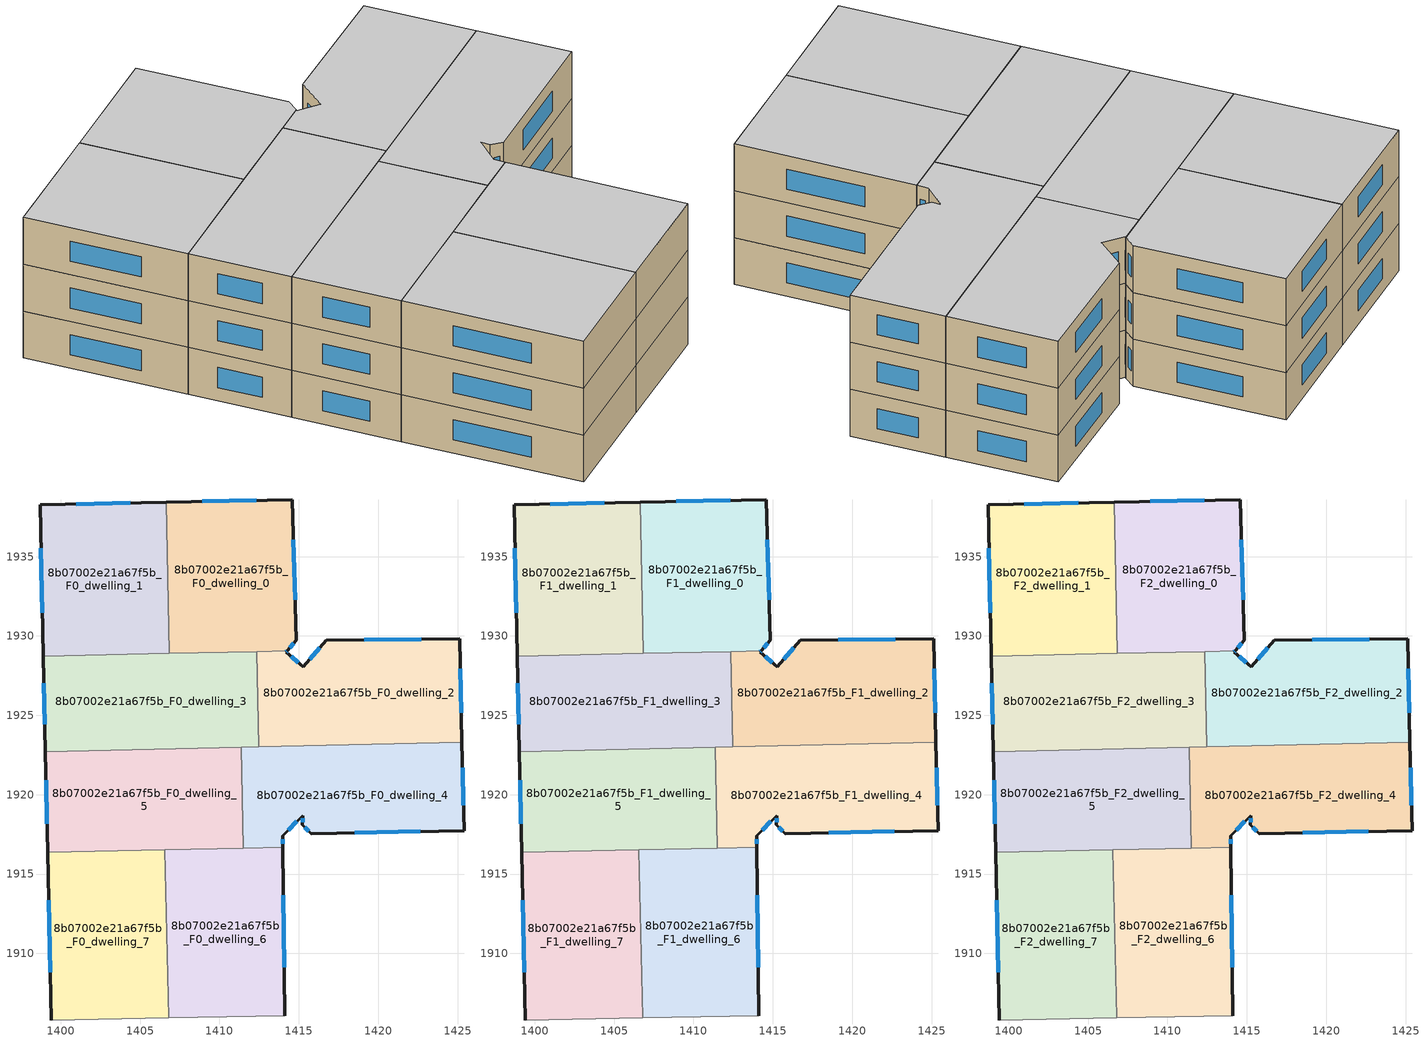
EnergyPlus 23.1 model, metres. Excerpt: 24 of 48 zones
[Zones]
8b07002e21a67f5b_F0_dwelling_0
 floor ground (EU_floor_Construction): 1414.59,1938.59 1414.84,1929.74 1414.26,1929.06 1406.85,1928.9 1406.64,1938.43 z0
 wall outside (EU_wall_Construction): 1414.26,1929.06 1414.84,1929.74 1414.59,1938.59 1406.64,1938.43 z0:3
 wall to 8b07002e21a67f5b_F0_dwelling_1 (EU_wall_Construction): 1406.64,1938.43 1406.85,1928.9 z0:3
 wall to 8b07002e21a67f5b_F0_dwelling_3 (EU_wall_Construction): 1406.85,1928.9 1412.35,1929.02 z0:3
 wall to 8b07002e21a67f5b_F0_dwelling_2 (EU_wall_Construction): 1412.35,1929.02 1414.26,1929.06 z0:3
 window (EU_Window_Construction): 1414.43,1929.25 1414.68,1929.55 / 1412.32,1938.55 1408.91,1938.48 / 1414.77,1932.27 1414.66,1936.06 z0.86:2.14
8b07002e21a67f5b_F0_dwelling_1
 floor ground (EU_floor_Construction): 1406.64,1938.43 1406.85,1928.9 1398.9,1928.72 1398.69,1938.27 z0
 wall outside (EU_wall_Construction): 1406.64,1938.43 1398.69,1938.27 1398.9,1928.72 z0:3
 wall to 8b07002e21a67f5b_F0_dwelling_3 (EU_wall_Construction): 1398.9,1928.72 1406.85,1928.9 z0:3
 window (EU_Window_Construction): 1398.75,1935.54 1398.84,1931.45 / 1404.37,1938.38 1400.97,1938.31 z0.86:2.14
8b07002e21a67f5b_F0_dwelling_2
 floor ground (EU_floor_Construction): 1425.13,1929.81 1425.28,1923.29 1412.48,1923.01 1412.35,1929.02 1414.26,1929.06 1414.2,1928.99 1415.29,1928.06 1416.72,1929.73 z0
 wall outside (EU_wall_Construction): 1425.28,1923.29 1425.13,1929.81 1416.72,1929.73 1415.29,1928.06 1414.2,1928.99 1414.26,1929.06 z0:3
 wall to 8b07002e21a67f5b_F0_dwelling_3 (EU_wall_Construction): 1412.35,1929.02 1412.48,1923.01 z0:3
 wall to 8b07002e21a67f5b_F0_dwelling_4 (EU_wall_Construction): 1412.48,1923.01 1425.28,1923.29 z0:3
 window (EU_Window_Construction): 1425.23,1925.15 1425.17,1927.95 / 1414.21,1929.01 1414.24,1929.04 / 1414.97,1928.33 1414.51,1928.72 / 1416.31,1929.26 1415.7,1928.54 / 1422.73,1929.79 1419.12,1929.76 z0.86:2.14
8b07002e21a67f5b_F0_dwelling_3
 floor ground (EU_floor_Construction): 1412.35,1929.02 1412.48,1923.01 1399.03,1922.72 1398.9,1928.72 z0
 wall outside (EU_wall_Construction): 1398.9,1928.72 1399.03,1922.72 z0:3
 wall to 8b07002e21a67f5b_F0_dwelling_5 (EU_wall_Construction): 1399.03,1922.72 1411.36,1922.99 z0:3
 wall to 8b07002e21a67f5b_F0_dwelling_4 (EU_wall_Construction): 1411.36,1922.99 1412.48,1923.01 z0:3
 window (EU_Window_Construction): 1398.94,1927.01 1399,1924.43 z0.86:2.14
8b07002e21a67f5b_F0_dwelling_4
 floor ground (EU_floor_Construction): 1425.28,1923.29 1425.41,1917.75 1415.77,1917.55 1415.23,1918.1 1415.24,1918.67 1413.98,1917.41 1413.99,1916.69 1411.5,1916.64 1411.36,1922.99 z0
 wall outside (EU_wall_Construction): 1413.99,1916.69 1413.98,1917.41 1415.24,1918.67 1415.23,1918.1 1415.77,1917.55 1425.41,1917.75 1425.28,1923.29 z0:3
 wall to 8b07002e21a67f5b_F0_dwelling_5 (EU_wall_Construction): 1411.36,1922.99 1411.5,1916.64 z0:3
 wall to 8b07002e21a67f5b_F0_dwelling_6 (EU_wall_Construction): 1411.5,1916.64 1413.99,1916.69 z0:3
 window (EU_Window_Construction): 1418.52,1917.61 1422.65,1917.69 / 1415.38,1917.95 1415.61,1917.71 / 1415.24,1918.51 1415.23,1918.27 / 1414.34,1917.77 1414.89,1918.31 / 1413.99,1916.9 1413.99,1917.2 / 1425.37,1919.33 1425.31,1921.71 z0.86:2.14
8b07002e21a67f5b_F0_dwelling_5
 floor ground (EU_floor_Construction): 1411.36,1922.99 1411.5,1916.64 1399.17,1916.37 1399.03,1922.72 z0
 wall outside (EU_wall_Construction): 1399.03,1922.72 1399.17,1916.37 z0:3
 wall to 8b07002e21a67f5b_F0_dwelling_7 (EU_wall_Construction): 1399.17,1916.37 1406.56,1916.53 z0:3
 wall to 8b07002e21a67f5b_F0_dwelling_6 (EU_wall_Construction): 1406.56,1916.53 1411.5,1916.64 z0:3
 window (EU_Window_Construction): 1399.07,1920.9 1399.13,1918.18 z0.86:2.14
8b07002e21a67f5b_F0_dwelling_6
 floor ground (EU_floor_Construction): 1413.99,1916.69 1414.12,1906.08 1406.79,1905.93 1406.56,1916.53 z0
 wall outside (EU_wall_Construction): 1414.12,1906.08 1413.99,1916.69 z0:3
 wall adiabatic (EU_wall_Construction): 1406.79,1905.93 1414.12,1906.08 z0:3
 wall to 8b07002e21a67f5b_F0_dwelling_7 (EU_wall_Construction): 1406.56,1916.53 1406.79,1905.93 z0:3
 window (EU_Window_Construction): 1414.09,1909.12 1414.03,1913.66 z0.86:2.14
8b07002e21a67f5b_F0_dwelling_7
 floor ground (EU_floor_Construction): 1406.56,1916.53 1406.79,1905.93 1399.4,1905.78 1399.17,1916.37 z0
 wall outside (EU_wall_Construction): 1399.17,1916.37 1399.4,1905.78 z0:3
 wall adiabatic (EU_wall_Construction): 1399.4,1905.78 1406.79,1905.93 z0:3
 window (EU_Window_Construction): 1399.24,1913.34 1399.34,1908.81 z0.86:2.14
8b07002e21a67f5b_F1_dwelling_0
 floor to 8b07002e21a67f5b_F0_dwelling_0 (EU_floor_Construction): 1414.59,1938.59 1414.84,1929.74 1414.26,1929.06 1406.85,1928.9 1406.64,1938.43 z3
 wall outside (EU_wall_Construction): 1414.26,1929.06 1414.84,1929.74 1414.59,1938.59 1406.64,1938.43 z3:6
 wall to 8b07002e21a67f5b_F1_dwelling_1 (EU_wall_Construction): 1406.64,1938.43 1406.85,1928.9 z3:6
 wall to 8b07002e21a67f5b_F1_dwelling_3 (EU_wall_Construction): 1406.85,1928.9 1412.35,1929.02 z3:6
 wall to 8b07002e21a67f5b_F1_dwelling_2 (EU_wall_Construction): 1412.35,1929.02 1414.26,1929.06 z3:6
 window (EU_Window_Construction): 1414.43,1929.25 1414.68,1929.55 / 1412.32,1938.55 1408.91,1938.48 / 1414.77,1932.27 1414.66,1936.06 z3.86:5.14
8b07002e21a67f5b_F1_dwelling_1
 floor to 8b07002e21a67f5b_F0_dwelling_1 (EU_floor_Construction): 1406.64,1938.43 1406.85,1928.9 1398.9,1928.72 1398.69,1938.27 z3
 wall outside (EU_wall_Construction): 1406.64,1938.43 1398.69,1938.27 1398.9,1928.72 z3:6
 wall to 8b07002e21a67f5b_F1_dwelling_3 (EU_wall_Construction): 1398.9,1928.72 1406.85,1928.9 z3:6
 window (EU_Window_Construction): 1398.75,1935.54 1398.84,1931.45 / 1404.37,1938.38 1400.97,1938.31 z3.86:5.14
8b07002e21a67f5b_F1_dwelling_2
 floor to 8b07002e21a67f5b_F0_dwelling_2 (EU_floor_Construction): 1425.13,1929.81 1425.28,1923.29 1412.48,1923.01 1412.35,1929.02 1414.26,1929.06 1414.2,1928.99 1415.29,1928.06 1416.72,1929.73 z3
 wall outside (EU_wall_Construction): 1425.28,1923.29 1425.13,1929.81 1416.72,1929.73 1415.29,1928.06 1414.2,1928.99 1414.26,1929.06 z3:6
 wall to 8b07002e21a67f5b_F1_dwelling_3 (EU_wall_Construction): 1412.35,1929.02 1412.48,1923.01 z3:6
 wall to 8b07002e21a67f5b_F1_dwelling_4 (EU_wall_Construction): 1412.48,1923.01 1425.28,1923.29 z3:6
 window (EU_Window_Construction): 1425.23,1925.15 1425.17,1927.95 / 1414.21,1929.01 1414.24,1929.04 / 1414.97,1928.33 1414.51,1928.72 / 1416.31,1929.26 1415.7,1928.54 / 1422.73,1929.79 1419.12,1929.76 z3.86:5.14
8b07002e21a67f5b_F1_dwelling_3
 floor to 8b07002e21a67f5b_F0_dwelling_3 (EU_floor_Construction): 1412.35,1929.02 1412.48,1923.01 1399.03,1922.72 1398.9,1928.72 z3
 wall outside (EU_wall_Construction): 1398.9,1928.72 1399.03,1922.72 z3:6
 wall to 8b07002e21a67f5b_F1_dwelling_5 (EU_wall_Construction): 1399.03,1922.72 1411.36,1922.99 z3:6
 wall to 8b07002e21a67f5b_F1_dwelling_4 (EU_wall_Construction): 1411.36,1922.99 1412.48,1923.01 z3:6
 window (EU_Window_Construction): 1398.94,1927.01 1399,1924.43 z3.86:5.14
8b07002e21a67f5b_F1_dwelling_4
 floor to 8b07002e21a67f5b_F0_dwelling_4 (EU_floor_Construction): 1425.28,1923.29 1425.41,1917.75 1415.77,1917.55 1415.23,1918.1 1415.24,1918.67 1413.98,1917.41 1413.99,1916.69 1411.5,1916.64 1411.36,1922.99 z3
 wall outside (EU_wall_Construction): 1413.99,1916.69 1413.98,1917.41 1415.24,1918.67 1415.23,1918.1 1415.77,1917.55 1425.41,1917.75 1425.28,1923.29 z3:6
 wall to 8b07002e21a67f5b_F1_dwelling_5 (EU_wall_Construction): 1411.36,1922.99 1411.5,1916.64 z3:6
 wall to 8b07002e21a67f5b_F1_dwelling_6 (EU_wall_Construction): 1411.5,1916.64 1413.99,1916.69 z3:6
 window (EU_Window_Construction): 1418.52,1917.61 1422.65,1917.69 / 1415.38,1917.95 1415.61,1917.71 / 1415.24,1918.51 1415.23,1918.27 / 1414.34,1917.77 1414.89,1918.31 / 1413.99,1916.9 1413.99,1917.2 / 1425.37,1919.33 1425.31,1921.71 z3.86:5.14
8b07002e21a67f5b_F1_dwelling_5
 floor to 8b07002e21a67f5b_F0_dwelling_5 (EU_floor_Construction): 1411.36,1922.99 1411.5,1916.64 1399.17,1916.37 1399.03,1922.72 z3
 wall outside (EU_wall_Construction): 1399.03,1922.72 1399.17,1916.37 z3:6
 wall to 8b07002e21a67f5b_F1_dwelling_7 (EU_wall_Construction): 1399.17,1916.37 1406.56,1916.53 z3:6
 wall to 8b07002e21a67f5b_F1_dwelling_6 (EU_wall_Construction): 1406.56,1916.53 1411.5,1916.64 z3:6
 window (EU_Window_Construction): 1399.07,1920.9 1399.13,1918.18 z3.86:5.14
8b07002e21a67f5b_F1_dwelling_6
 floor to 8b07002e21a67f5b_F0_dwelling_6 (EU_floor_Construction): 1413.99,1916.69 1414.12,1906.08 1406.79,1905.93 1406.56,1916.53 z3
 wall outside (EU_wall_Construction): 1414.12,1906.08 1413.99,1916.69 z3:6
 wall adiabatic (EU_wall_Construction): 1406.79,1905.93 1414.12,1906.08 z3:6
 wall to 8b07002e21a67f5b_F1_dwelling_7 (EU_wall_Construction): 1406.56,1916.53 1406.79,1905.93 z3:6
 window (EU_Window_Construction): 1414.09,1909.12 1414.03,1913.66 z3.86:5.14
8b07002e21a67f5b_F1_dwelling_7
 floor to 8b07002e21a67f5b_F0_dwelling_7 (EU_floor_Construction): 1406.56,1916.53 1406.79,1905.93 1399.4,1905.78 1399.17,1916.37 z3
 wall outside (EU_wall_Construction): 1399.17,1916.37 1399.4,1905.78 z3:6
 wall adiabatic (EU_wall_Construction): 1399.4,1905.78 1406.79,1905.93 z3:6
 window (EU_Window_Construction): 1399.24,1913.34 1399.34,1908.81 z3.86:5.14
8b07002e21a67f5b_F2_dwelling_0
 floor to 8b07002e21a67f5b_F1_dwelling_0 (EU_floor_Construction): 1414.59,1938.59 1414.84,1929.74 1414.26,1929.06 1406.85,1928.9 1406.64,1938.43 z6
 wall outside (EU_wall_Construction): 1414.26,1929.06 1414.84,1929.74 1414.59,1938.59 1406.64,1938.43 z6:9
 wall to 8b07002e21a67f5b_F2_dwelling_1 (EU_wall_Construction): 1406.64,1938.43 1406.85,1928.9 z6:9
 wall to 8b07002e21a67f5b_F2_dwelling_3 (EU_wall_Construction): 1406.85,1928.9 1412.35,1929.02 z6:9
 wall to 8b07002e21a67f5b_F2_dwelling_2 (EU_wall_Construction): 1412.35,1929.02 1414.26,1929.06 z6:9
 window (EU_Window_Construction): 1414.43,1929.25 1414.68,1929.55 / 1412.32,1938.55 1408.91,1938.48 / 1414.77,1932.27 1414.66,1936.06 z6.86:8.14
 ceiling to 8b07002e21a67f5b_F3_dwelling_0 (EU_floor_Construction): 1414.26,1929.06 1414.84,1929.74 1414.59,1938.59 1406.64,1938.43 1406.85,1928.9 z9
8b07002e21a67f5b_F2_dwelling_1
 floor to 8b07002e21a67f5b_F1_dwelling_1 (EU_floor_Construction): 1406.64,1938.43 1406.85,1928.9 1398.9,1928.72 1398.69,1938.27 z6
 wall outside (EU_wall_Construction): 1406.64,1938.43 1398.69,1938.27 1398.9,1928.72 z6:9
 wall to 8b07002e21a67f5b_F2_dwelling_3 (EU_wall_Construction): 1398.9,1928.72 1406.85,1928.9 z6:9
 window (EU_Window_Construction): 1398.75,1935.54 1398.84,1931.45 / 1404.37,1938.38 1400.97,1938.31 z6.86:8.14
 ceiling to 8b07002e21a67f5b_F3_dwelling_1 (EU_floor_Construction): 1406.85,1928.9 1406.64,1938.43 1398.69,1938.27 1398.9,1928.72 z9
8b07002e21a67f5b_F2_dwelling_2
 floor to 8b07002e21a67f5b_F1_dwelling_2 (EU_floor_Construction): 1425.13,1929.81 1425.28,1923.29 1412.48,1923.01 1412.35,1929.02 1414.26,1929.06 1414.2,1928.99 1415.29,1928.06 1416.72,1929.73 z6
 wall outside (EU_wall_Construction): 1425.28,1923.29 1425.13,1929.81 1416.72,1929.73 1415.29,1928.06 1414.2,1928.99 1414.26,1929.06 z6:9
 wall to 8b07002e21a67f5b_F2_dwelling_3 (EU_wall_Construction): 1412.35,1929.02 1412.48,1923.01 z6:9
 wall to 8b07002e21a67f5b_F2_dwelling_4 (EU_wall_Construction): 1412.48,1923.01 1425.28,1923.29 z6:9
 window (EU_Window_Construction): 1425.23,1925.15 1425.17,1927.95 / 1414.21,1929.01 1414.24,1929.04 / 1414.97,1928.33 1414.51,1928.72 / 1416.31,1929.26 1415.7,1928.54 / 1422.73,1929.79 1419.12,1929.76 z6.86:8.14
 ceiling to 8b07002e21a67f5b_F3_dwelling_2 (EU_floor_Construction): 1425.28,1923.29 1425.13,1929.81 1416.72,1929.73 1415.29,1928.06 1414.2,1928.99 1414.26,1929.06 1412.35,1929.02 1412.48,1923.01 z9
8b07002e21a67f5b_F2_dwelling_3
 floor to 8b07002e21a67f5b_F1_dwelling_3 (EU_floor_Construction): 1412.35,1929.02 1412.48,1923.01 1399.03,1922.72 1398.9,1928.72 z6
 wall outside (EU_wall_Construction): 1398.9,1928.72 1399.03,1922.72 z6:9
 wall to 8b07002e21a67f5b_F2_dwelling_5 (EU_wall_Construction): 1399.03,1922.72 1411.36,1922.99 z6:9
 wall to 8b07002e21a67f5b_F2_dwelling_4 (EU_wall_Construction): 1411.36,1922.99 1412.48,1923.01 z6:9
 window (EU_Window_Construction): 1398.94,1927.01 1399,1924.43 z6.86:8.14
 ceiling to 8b07002e21a67f5b_F3_dwelling_3 (EU_floor_Construction): 1412.48,1923.01 1412.35,1929.02 1398.9,1928.72 1399.03,1922.72 z9
8b07002e21a67f5b_F2_dwelling_4
 floor to 8b07002e21a67f5b_F1_dwelling_4 (EU_floor_Construction): 1425.28,1923.29 1425.41,1917.75 1415.77,1917.55 1415.23,1918.1 1415.24,1918.67 1413.98,1917.41 1413.99,1916.69 1411.5,1916.64 1411.36,1922.99 z6
 wall outside (EU_wall_Construction): 1413.99,1916.69 1413.98,1917.41 1415.24,1918.67 1415.23,1918.1 1415.77,1917.55 1425.41,1917.75 1425.28,1923.29 z6:9
 wall to 8b07002e21a67f5b_F2_dwelling_5 (EU_wall_Construction): 1411.36,1922.99 1411.5,1916.64 z6:9
 wall to 8b07002e21a67f5b_F2_dwelling_6 (EU_wall_Construction): 1411.5,1916.64 1413.99,1916.69 z6:9
 window (EU_Window_Construction): 1418.52,1917.61 1422.65,1917.69 / 1415.38,1917.95 1415.61,1917.71 / 1415.24,1918.51 1415.23,1918.27 / 1414.34,1917.77 1414.89,1918.31 / 1413.99,1916.9 1413.99,1917.2 / 1425.37,1919.33 1425.31,1921.71 z6.86:8.14
 ceiling to 8b07002e21a67f5b_F3_dwelling_4 (EU_floor_Construction): 1425.41,1917.75 1425.28,1923.29 1411.36,1922.99 1411.5,1916.64 1413.99,1916.69 1413.98,1917.41 1415.24,1918.67 1415.23,1918.1 1415.77,1917.55 z9
8b07002e21a67f5b_F2_dwelling_5
 floor to 8b07002e21a67f5b_F1_dwelling_5 (EU_floor_Construction): 1411.36,1922.99 1411.5,1916.64 1399.17,1916.37 1399.03,1922.72 z6
 wall outside (EU_wall_Construction): 1399.03,1922.72 1399.17,1916.37 z6:9
 wall to 8b07002e21a67f5b_F2_dwelling_7 (EU_wall_Construction): 1399.17,1916.37 1406.56,1916.53 z6:9
 wall to 8b07002e21a67f5b_F2_dwelling_6 (EU_wall_Construction): 1406.56,1916.53 1411.5,1916.64 z6:9
 window (EU_Window_Construction): 1399.07,1920.9 1399.13,1918.18 z6.86:8.14
 ceiling to 8b07002e21a67f5b_F3_dwelling_5 (EU_floor_Construction): 1411.5,1916.64 1411.36,1922.99 1399.03,1922.72 1399.17,1916.37 z9
8b07002e21a67f5b_F2_dwelling_6
 floor to 8b07002e21a67f5b_F1_dwelling_6 (EU_floor_Construction): 1413.99,1916.69 1414.12,1906.08 1406.79,1905.93 1406.56,1916.53 z6
 wall outside (EU_wall_Construction): 1414.12,1906.08 1413.99,1916.69 z6:9
 wall adiabatic (EU_wall_Construction): 1406.79,1905.93 1414.12,1906.08 z6:9
 wall to 8b07002e21a67f5b_F2_dwelling_7 (EU_wall_Construction): 1406.56,1916.53 1406.79,1905.93 z6:9
 window (EU_Window_Construction): 1414.09,1909.12 1414.03,1913.66 z6.86:8.14
 ceiling to 8b07002e21a67f5b_F3_dwelling_6 (EU_floor_Construction): 1414.12,1906.08 1413.99,1916.69 1406.56,1916.53 1406.79,1905.93 z9
8b07002e21a67f5b_F2_dwelling_7
 floor to 8b07002e21a67f5b_F1_dwelling_7 (EU_floor_Construction): 1406.56,1916.53 1406.79,1905.93 1399.4,1905.78 1399.17,1916.37 z6
 wall outside (EU_wall_Construction): 1399.17,1916.37 1399.4,1905.78 z6:9
 wall adiabatic (EU_wall_Construction): 1399.4,1905.78 1406.79,1905.93 z6:9
 window (EU_Window_Construction): 1399.24,1913.34 1399.34,1908.81 z6.86:8.14
 ceiling to 8b07002e21a67f5b_F3_dwelling_7 (EU_floor_Construction): 1406.79,1905.93 1406.56,1916.53 1399.17,1916.37 1399.4,1905.78 z9
[Building]
EU S2 Campaign: North Axis=0; Terrain=City; Solar Distribution=FullExterior
[Site:Location]
Helsinki-Vantaa.AP: Latitude=60.317; Longitude=24.963; Time Zone=2; Elevation=54.6
[SizingPeriod:WeatherFileDays]
AnnualSizingPeriod: Begin Month=1; Begin Day of Month=1; End Month=12; End Day of Month=31; Day of Week for Start Day=Monday; Use Weather File Daylight Saving Period=No; Use Weather File Rain and Snow Indicators=No
[MATERIAL]
EU_InternalMass_Material: Roughness=MediumRough; Thickness=0.1; Conductivity=1; Density=1800; Specific Heat=900; Thermal Absorptance=0.9; Solar Absorptance=0.7; Visible Absorptance=0.7
[MATERIAL:NOMASS] Roughness=MediumRough; Thermal Absorptance=0.9; Solar Absorptance=0.7; Visible Absorptance=0.7
Name | Thermal Resistance
EU_wall_NoMass | 1.10183
EU_floor_NoMass | 1.70606
[WINDOWMATERIAL:SIMPLEGLAZINGSYSTEM]
EU_Window_SimpleGlazing: UFactor=3.11035; Solar Heat Gain Coefficient=0.8; Visible Transmittance=0.8
[CONSTRUCTION]
EU_wall_Construction: EU_wall_NoMass
EU_floor_Construction: EU_floor_NoMass
EU_Window_Construction: EU_Window_SimpleGlazing
EU_InternalMass_Construction: EU_InternalMass_Material
[ZONE] Type=1; Multiplier=1; Ceiling Height=autocalculate; Floor Area=autocalculate; Part of Total Floor Area=Yes
Name | Volume
8b07002e21a67f5b_F0_dwelling_0; 8b07002e21a67f5b_F1_dwelling_0; 8b07002e21a67f5b_F2_dwelling_0 | 227.514
8b07002e21a67f5b_F0_dwelling_1; 8b07002e21a67f5b_F1_dwelling_1; 8b07002e21a67f5b_F2_dwelling_1 | 227.521
8b07002e21a67f5b_F0_dwelling_2; 8b07002e21a67f5b_F1_dwelling_2; 8b07002e21a67f5b_F2_dwelling_2 | 242.371
8b07002e21a67f5b_F0_dwelling_3; 8b07002e21a67f5b_F1_dwelling_3; 8b07002e21a67f5b_F2_dwelling_3 | 242.367
8b07002e21a67f5b_F0_dwelling_4; 8b07002e21a67f5b_F1_dwelling_4; 8b07002e21a67f5b_F2_dwelling_4; 8b07002e21a67f5b_F0_dwelling_5; 8b07002e21a67f5b_F1_dwelling_5; 8b07002e21a67f5b_F2_dwelling_5 | 234.943
8b07002e21a67f5b_F0_dwelling_6; 8b07002e21a67f5b_F1_dwelling_6; 8b07002e21a67f5b_F2_dwelling_6 | 234.946
8b07002e21a67f5b_F0_dwelling_7; 8b07002e21a67f5b_F1_dwelling_7; 8b07002e21a67f5b_F2_dwelling_7 | 234.912
[INTERNALMASS] Construction=EU_InternalMass_Construction
Name | Zone or ZoneList | Surface Area
8b07002e21a67f5b_F0_dwelling_0_EU_InternalMass | 8b07002e21a67f5b_F0_dwelling_0 | 75.8388
8b07002e21a67f5b_F0_dwelling_1_EU_InternalMass | 8b07002e21a67f5b_F0_dwelling_1 | 75.8428
8b07002e21a67f5b_F0_dwelling_2_EU_InternalMass | 8b07002e21a67f5b_F0_dwelling_2 | 80.7887
8b07002e21a67f5b_F0_dwelling_3_EU_InternalMass | 8b07002e21a67f5b_F0_dwelling_3 | 80.794
8b07002e21a67f5b_F0_dwelling_4_EU_InternalMass | 8b07002e21a67f5b_F0_dwelling_4 | 78.3127
8b07002e21a67f5b_F0_dwelling_5_EU_InternalMass | 8b07002e21a67f5b_F0_dwelling_5 | 78.3138
8b07002e21a67f5b_F0_dwelling_6_EU_InternalMass | 8b07002e21a67f5b_F0_dwelling_6 | 78.3163
8b07002e21a67f5b_F0_dwelling_7_EU_InternalMass | 8b07002e21a67f5b_F0_dwelling_7 | 78.301
8b07002e21a67f5b_F1_dwelling_0_EU_InternalMass | 8b07002e21a67f5b_F1_dwelling_0 | 75.8388
8b07002e21a67f5b_F1_dwelling_1_EU_InternalMass | 8b07002e21a67f5b_F1_dwelling_1 | 75.8428
8b07002e21a67f5b_F1_dwelling_2_EU_InternalMass | 8b07002e21a67f5b_F1_dwelling_2 | 80.7887
8b07002e21a67f5b_F1_dwelling_3_EU_InternalMass | 8b07002e21a67f5b_F1_dwelling_3 | 80.794
8b07002e21a67f5b_F1_dwelling_4_EU_InternalMass | 8b07002e21a67f5b_F1_dwelling_4 | 78.3127
8b07002e21a67f5b_F1_dwelling_5_EU_InternalMass | 8b07002e21a67f5b_F1_dwelling_5 | 78.3138
8b07002e21a67f5b_F1_dwelling_6_EU_InternalMass | 8b07002e21a67f5b_F1_dwelling_6 | 78.3163
8b07002e21a67f5b_F1_dwelling_7_EU_InternalMass | 8b07002e21a67f5b_F1_dwelling_7 | 78.301
8b07002e21a67f5b_F2_dwelling_0_EU_InternalMass | 8b07002e21a67f5b_F2_dwelling_0 | 75.8388
8b07002e21a67f5b_F2_dwelling_1_EU_InternalMass | 8b07002e21a67f5b_F2_dwelling_1 | 75.8428
8b07002e21a67f5b_F2_dwelling_2_EU_InternalMass | 8b07002e21a67f5b_F2_dwelling_2 | 80.7887
8b07002e21a67f5b_F2_dwelling_3_EU_InternalMass | 8b07002e21a67f5b_F2_dwelling_3 | 80.794
8b07002e21a67f5b_F2_dwelling_4_EU_InternalMass | 8b07002e21a67f5b_F2_dwelling_4 | 78.3127
8b07002e21a67f5b_F2_dwelling_5_EU_InternalMass | 8b07002e21a67f5b_F2_dwelling_5 | 78.3138
8b07002e21a67f5b_F2_dwelling_6_EU_InternalMass | 8b07002e21a67f5b_F2_dwelling_6 | 78.3163
8b07002e21a67f5b_F2_dwelling_7_EU_InternalMass | 8b07002e21a67f5b_F2_dwelling_7 | 78.301
[OTHEREQUIPMENT] Fuel Type=Electricity; Design Level Calculation Method=Watts/Area; Power per Zone Floor Area=1; Fraction Latent=0; Fraction Radiant=0; Fraction Lost=0; Carbon Dioxide Generation Rate=0; EndUse Subcategory=EU_Step8_InternalGains
Name | Zone or ZoneList or Space or SpaceList | Schedule
EU_Step8_InternalGain_8b07002e21a67f5b_F0_dwelling_0_f000 | 8b07002e21a67f5b_F0_dwelling_0 | EU_Step8_GainSchedule_8b07002e21a67f5b_F0_dwelling_0_f000
EU_Step8_InternalGain_8b07002e21a67f5b_F0_dwelling_1_f000 | 8b07002e21a67f5b_F0_dwelling_1 | EU_Step8_GainSchedule_8b07002e21a67f5b_F0_dwelling_1_f000
EU_Step8_InternalGain_8b07002e21a67f5b_F0_dwelling_2_f000 | 8b07002e21a67f5b_F0_dwelling_2 | EU_Step8_GainSchedule_8b07002e21a67f5b_F0_dwelling_2_f000
EU_Step8_InternalGain_8b07002e21a67f5b_F0_dwelling_3_f000 | 8b07002e21a67f5b_F0_dwelling_3 | EU_Step8_GainSchedule_8b07002e21a67f5b_F0_dwelling_3_f000
EU_Step8_InternalGain_8b07002e21a67f5b_F0_dwelling_4_f000 | 8b07002e21a67f5b_F0_dwelling_4 | EU_Step8_GainSchedule_8b07002e21a67f5b_F0_dwelling_4_f000
EU_Step8_InternalGain_8b07002e21a67f5b_F0_dwelling_5_f000 | 8b07002e21a67f5b_F0_dwelling_5 | EU_Step8_GainSchedule_8b07002e21a67f5b_F0_dwelling_5_f000
EU_Step8_InternalGain_8b07002e21a67f5b_F0_dwelling_6_f000 | 8b07002e21a67f5b_F0_dwelling_6 | EU_Step8_GainSchedule_8b07002e21a67f5b_F0_dwelling_6_f000
EU_Step8_InternalGain_8b07002e21a67f5b_F0_dwelling_7_f000 | 8b07002e21a67f5b_F0_dwelling_7 | EU_Step8_GainSchedule_8b07002e21a67f5b_F0_dwelling_7_f000
EU_Step8_InternalGain_8b07002e21a67f5b_F1_dwelling_0_f000 | 8b07002e21a67f5b_F1_dwelling_0 | EU_Step8_GainSchedule_8b07002e21a67f5b_F1_dwelling_0_f000
EU_Step8_InternalGain_8b07002e21a67f5b_F1_dwelling_1_f000 | 8b07002e21a67f5b_F1_dwelling_1 | EU_Step8_GainSchedule_8b07002e21a67f5b_F1_dwelling_1_f000
EU_Step8_InternalGain_8b07002e21a67f5b_F1_dwelling_2_f000 | 8b07002e21a67f5b_F1_dwelling_2 | EU_Step8_GainSchedule_8b07002e21a67f5b_F1_dwelling_2_f000
EU_Step8_InternalGain_8b07002e21a67f5b_F1_dwelling_3_f000 | 8b07002e21a67f5b_F1_dwelling_3 | EU_Step8_GainSchedule_8b07002e21a67f5b_F1_dwelling_3_f000
EU_Step8_InternalGain_8b07002e21a67f5b_F1_dwelling_4_f000 | 8b07002e21a67f5b_F1_dwelling_4 | EU_Step8_GainSchedule_8b07002e21a67f5b_F1_dwelling_4_f000
EU_Step8_InternalGain_8b07002e21a67f5b_F1_dwelling_5_f000 | 8b07002e21a67f5b_F1_dwelling_5 | EU_Step8_GainSchedule_8b07002e21a67f5b_F1_dwelling_5_f000
EU_Step8_InternalGain_8b07002e21a67f5b_F1_dwelling_6_f000 | 8b07002e21a67f5b_F1_dwelling_6 | EU_Step8_GainSchedule_8b07002e21a67f5b_F1_dwelling_6_f000
EU_Step8_InternalGain_8b07002e21a67f5b_F1_dwelling_7_f000 | 8b07002e21a67f5b_F1_dwelling_7 | EU_Step8_GainSchedule_8b07002e21a67f5b_F1_dwelling_7_f000
EU_Step8_InternalGain_8b07002e21a67f5b_F2_dwelling_0_f000 | 8b07002e21a67f5b_F2_dwelling_0 | EU_Step8_GainSchedule_8b07002e21a67f5b_F2_dwelling_0_f000
EU_Step8_InternalGain_8b07002e21a67f5b_F2_dwelling_1_f000 | 8b07002e21a67f5b_F2_dwelling_1 | EU_Step8_GainSchedule_8b07002e21a67f5b_F2_dwelling_1_f000
EU_Step8_InternalGain_8b07002e21a67f5b_F2_dwelling_2_f000 | 8b07002e21a67f5b_F2_dwelling_2 | EU_Step8_GainSchedule_8b07002e21a67f5b_F2_dwelling_2_f000
EU_Step8_InternalGain_8b07002e21a67f5b_F2_dwelling_3_f000 | 8b07002e21a67f5b_F2_dwelling_3 | EU_Step8_GainSchedule_8b07002e21a67f5b_F2_dwelling_3_f000
EU_Step8_InternalGain_8b07002e21a67f5b_F2_dwelling_4_f000 | 8b07002e21a67f5b_F2_dwelling_4 | EU_Step8_GainSchedule_8b07002e21a67f5b_F2_dwelling_4_f000
EU_Step8_InternalGain_8b07002e21a67f5b_F2_dwelling_5_f000 | 8b07002e21a67f5b_F2_dwelling_5 | EU_Step8_GainSchedule_8b07002e21a67f5b_F2_dwelling_5_f000
EU_Step8_InternalGain_8b07002e21a67f5b_F2_dwelling_6_f000 | 8b07002e21a67f5b_F2_dwelling_6 | EU_Step8_GainSchedule_8b07002e21a67f5b_F2_dwelling_6_f000
EU_Step8_InternalGain_8b07002e21a67f5b_F2_dwelling_7_f000 | 8b07002e21a67f5b_F2_dwelling_7 | EU_Step8_GainSchedule_8b07002e21a67f5b_F2_dwelling_7_f000
[ZONEVENTILATION:DESIGNFLOWRATE] Schedule=EU_AlwaysOn; Design Flow Rate Calculation Method=AirChanges/Hour; Air Changes per Hour=0.756316; Ventilation Type=Natural; Fan Pressure Rise=0; Fan Total Efficiency=1; Constant Term Coefficient=1; Temperature Term Coefficient=0; Velocity Term Coefficient=0; Velocity Squared Term Coefficient=0; Minimum Indoor Temperature=-100; Maximum Indoor Temperature=100; Delta Temperature=-100; Minimum Outdoor Temperature=-100; Maximum Outdoor Temperature=100; Maximum Wind Speed=40
Name | Zone or ZoneList or Space or SpaceList
EU_ConstantAir_8b07002e21a67f5b_F0_dwelling_0 | 8b07002e21a67f5b_F0_dwelling_0
EU_ConstantAir_8b07002e21a67f5b_F0_dwelling_1 | 8b07002e21a67f5b_F0_dwelling_1
EU_ConstantAir_8b07002e21a67f5b_F0_dwelling_2 | 8b07002e21a67f5b_F0_dwelling_2
EU_ConstantAir_8b07002e21a67f5b_F0_dwelling_3 | 8b07002e21a67f5b_F0_dwelling_3
EU_ConstantAir_8b07002e21a67f5b_F0_dwelling_4 | 8b07002e21a67f5b_F0_dwelling_4
EU_ConstantAir_8b07002e21a67f5b_F0_dwelling_5 | 8b07002e21a67f5b_F0_dwelling_5
EU_ConstantAir_8b07002e21a67f5b_F0_dwelling_6 | 8b07002e21a67f5b_F0_dwelling_6
EU_ConstantAir_8b07002e21a67f5b_F0_dwelling_7 | 8b07002e21a67f5b_F0_dwelling_7
EU_ConstantAir_8b07002e21a67f5b_F1_dwelling_0 | 8b07002e21a67f5b_F1_dwelling_0
EU_ConstantAir_8b07002e21a67f5b_F1_dwelling_1 | 8b07002e21a67f5b_F1_dwelling_1
EU_ConstantAir_8b07002e21a67f5b_F1_dwelling_2 | 8b07002e21a67f5b_F1_dwelling_2
EU_ConstantAir_8b07002e21a67f5b_F1_dwelling_3 | 8b07002e21a67f5b_F1_dwelling_3
EU_ConstantAir_8b07002e21a67f5b_F1_dwelling_4 | 8b07002e21a67f5b_F1_dwelling_4
EU_ConstantAir_8b07002e21a67f5b_F1_dwelling_5 | 8b07002e21a67f5b_F1_dwelling_5
EU_ConstantAir_8b07002e21a67f5b_F1_dwelling_6 | 8b07002e21a67f5b_F1_dwelling_6
EU_ConstantAir_8b07002e21a67f5b_F1_dwelling_7 | 8b07002e21a67f5b_F1_dwelling_7
EU_ConstantAir_8b07002e21a67f5b_F2_dwelling_0 | 8b07002e21a67f5b_F2_dwelling_0
EU_ConstantAir_8b07002e21a67f5b_F2_dwelling_1 | 8b07002e21a67f5b_F2_dwelling_1
EU_ConstantAir_8b07002e21a67f5b_F2_dwelling_2 | 8b07002e21a67f5b_F2_dwelling_2
EU_ConstantAir_8b07002e21a67f5b_F2_dwelling_3 | 8b07002e21a67f5b_F2_dwelling_3
EU_ConstantAir_8b07002e21a67f5b_F2_dwelling_4 | 8b07002e21a67f5b_F2_dwelling_4
EU_ConstantAir_8b07002e21a67f5b_F2_dwelling_5 | 8b07002e21a67f5b_F2_dwelling_5
EU_ConstantAir_8b07002e21a67f5b_F2_dwelling_6 | 8b07002e21a67f5b_F2_dwelling_6
EU_ConstantAir_8b07002e21a67f5b_F2_dwelling_7 | 8b07002e21a67f5b_F2_dwelling_7
[HVACTEMPLATE:THERMOSTAT] Constant Heating Setpoint=20; Constant Cooling Setpoint=50
EU_HeatOnly_8b07002e21a67f5b_F0_dwelling_0; EU_HeatOnly_8b07002e21a67f5b_F0_dwelling_1; EU_HeatOnly_8b07002e21a67f5b_F0_dwelling_2; EU_HeatOnly_8b07002e21a67f5b_F0_dwelling_3; EU_HeatOnly_8b07002e21a67f5b_F0_dwelling_4; EU_HeatOnly_8b07002e21a67f5b_F0_dwelling_5; EU_HeatOnly_8b07002e21a67f5b_F0_dwelling_6; EU_HeatOnly_8b07002e21a67f5b_F0_dwelling_7; EU_HeatOnly_8b07002e21a67f5b_F1_dwelling_0; EU_HeatOnly_8b07002e21a67f5b_F1_dwelling_1; EU_HeatOnly_8b07002e21a67f5b_F1_dwelling_2; EU_HeatOnly_8b07002e21a67f5b_F1_dwelling_3; EU_HeatOnly_8b07002e21a67f5b_F1_dwelling_4; EU_HeatOnly_8b07002e21a67f5b_F1_dwelling_5; EU_HeatOnly_8b07002e21a67f5b_F1_dwelling_6; EU_HeatOnly_8b07002e21a67f5b_F1_dwelling_7; EU_HeatOnly_8b07002e21a67f5b_F2_dwelling_0; EU_HeatOnly_8b07002e21a67f5b_F2_dwelling_1; EU_HeatOnly_8b07002e21a67f5b_F2_dwelling_2; EU_HeatOnly_8b07002e21a67f5b_F2_dwelling_3; EU_HeatOnly_8b07002e21a67f5b_F2_dwelling_4; EU_HeatOnly_8b07002e21a67f5b_F2_dwelling_5; EU_HeatOnly_8b07002e21a67f5b_F2_dwelling_6; EU_HeatOnly_8b07002e21a67f5b_F2_dwelling_7; EU_HeatOnly_8b07002e21a67f5b_F3_dwelling_0; EU_HeatOnly_8b07002e21a67f5b_F3_dwelling_1; EU_HeatOnly_8b07002e21a67f5b_F3_dwelling_2; EU_HeatOnly_8b07002e21a67f5b_F3_dwelling_3; EU_HeatOnly_8b07002e21a67f5b_F3_dwelling_4; EU_HeatOnly_8b07002e21a67f5b_F3_dwelling_5; EU_HeatOnly_8b07002e21a67f5b_F3_dwelling_6; EU_HeatOnly_8b07002e21a67f5b_F3_dwelling_7; EU_HeatOnly_8b07002e21a67f5b_F4_dwelling_0; EU_HeatOnly_8b07002e21a67f5b_F4_dwelling_1; EU_HeatOnly_8b07002e21a67f5b_F4_dwelling_2; EU_HeatOnly_8b07002e21a67f5b_F4_dwelling_3; EU_HeatOnly_8b07002e21a67f5b_F4_dwelling_4; EU_HeatOnly_8b07002e21a67f5b_F4_dwelling_5; EU_HeatOnly_8b07002e21a67f5b_F4_dwelling_6; EU_HeatOnly_8b07002e21a67f5b_F4_dwelling_7; EU_HeatOnly_8b07002e21a67f5b_F5_dwelling_0; EU_HeatOnly_8b07002e21a67f5b_F5_dwelling_1; EU_HeatOnly_8b07002e21a67f5b_F5_dwelling_2; EU_HeatOnly_8b07002e21a67f5b_F5_dwelling_3; EU_HeatOnly_8b07002e21a67f5b_F5_dwelling_4; EU_HeatOnly_8b07002e21a67f5b_F5_dwelling_5; EU_HeatOnly_8b07002e21a67f5b_F5_dwelling_6; EU_HeatOnly_8b07002e21a67f5b_F5_dwelling_7
[HVACTEMPLATE:ZONE:IDEALLOADSAIRSYSTEM] System Availability Schedule=EU_AlwaysOn; Maximum Heating Supply Air Temperature=50; Minimum Cooling Supply Air Temperature=13; Maximum Heating Supply Air Humidity Ratio=0.0156; Minimum Cooling Supply Air Humidity Ratio=0.0077; Heating Limit=NoLimit; Cooling Limit=NoLimit; Heating Availability Schedule=EU_AlwaysOn; Cooling Availability Schedule=EU_CoolingOff; Dehumidification Control Type=ConstantSensibleHeatRatio; Cooling Sensible Heat Ratio=0.7; Dehumidification Setpoint=60; Humidification Control Type=None; Humidification Setpoint=30; Outdoor Air Method=None; Outdoor Air Flow Rate per Person=0.00944; Outdoor Air Flow Rate per Zone Floor Area=0; Outdoor Air Flow Rate per Zone=0; Demand Controlled Ventilation Type=None; Outdoor Air Economizer Type=NoEconomizer; Heat Recovery Type=None; Sensible Heat Recovery Effectiveness=0.7; Latent Heat Recovery Effectiveness=0.65
Name | Template Thermostat
8b07002e21a67f5b_F0_dwelling_0 | EU_HeatOnly_8b07002e21a67f5b_F0_dwelling_0
8b07002e21a67f5b_F0_dwelling_1 | EU_HeatOnly_8b07002e21a67f5b_F0_dwelling_1
8b07002e21a67f5b_F0_dwelling_2 | EU_HeatOnly_8b07002e21a67f5b_F0_dwelling_2
8b07002e21a67f5b_F0_dwelling_3 | EU_HeatOnly_8b07002e21a67f5b_F0_dwelling_3
8b07002e21a67f5b_F0_dwelling_4 | EU_HeatOnly_8b07002e21a67f5b_F0_dwelling_4
8b07002e21a67f5b_F0_dwelling_5 | EU_HeatOnly_8b07002e21a67f5b_F0_dwelling_5
8b07002e21a67f5b_F0_dwelling_6 | EU_HeatOnly_8b07002e21a67f5b_F0_dwelling_6
8b07002e21a67f5b_F0_dwelling_7 | EU_HeatOnly_8b07002e21a67f5b_F0_dwelling_7
8b07002e21a67f5b_F1_dwelling_0 | EU_HeatOnly_8b07002e21a67f5b_F1_dwelling_0
8b07002e21a67f5b_F1_dwelling_1 | EU_HeatOnly_8b07002e21a67f5b_F1_dwelling_1
8b07002e21a67f5b_F1_dwelling_2 | EU_HeatOnly_8b07002e21a67f5b_F1_dwelling_2
8b07002e21a67f5b_F1_dwelling_3 | EU_HeatOnly_8b07002e21a67f5b_F1_dwelling_3
8b07002e21a67f5b_F1_dwelling_4 | EU_HeatOnly_8b07002e21a67f5b_F1_dwelling_4
8b07002e21a67f5b_F1_dwelling_5 | EU_HeatOnly_8b07002e21a67f5b_F1_dwelling_5
8b07002e21a67f5b_F1_dwelling_6 | EU_HeatOnly_8b07002e21a67f5b_F1_dwelling_6
8b07002e21a67f5b_F1_dwelling_7 | EU_HeatOnly_8b07002e21a67f5b_F1_dwelling_7
8b07002e21a67f5b_F2_dwelling_0 | EU_HeatOnly_8b07002e21a67f5b_F2_dwelling_0
8b07002e21a67f5b_F2_dwelling_1 | EU_HeatOnly_8b07002e21a67f5b_F2_dwelling_1
8b07002e21a67f5b_F2_dwelling_2 | EU_HeatOnly_8b07002e21a67f5b_F2_dwelling_2
8b07002e21a67f5b_F2_dwelling_3 | EU_HeatOnly_8b07002e21a67f5b_F2_dwelling_3
8b07002e21a67f5b_F2_dwelling_4 | EU_HeatOnly_8b07002e21a67f5b_F2_dwelling_4
8b07002e21a67f5b_F2_dwelling_5 | EU_HeatOnly_8b07002e21a67f5b_F2_dwelling_5
8b07002e21a67f5b_F2_dwelling_6 | EU_HeatOnly_8b07002e21a67f5b_F2_dwelling_6
8b07002e21a67f5b_F2_dwelling_7 | EU_HeatOnly_8b07002e21a67f5b_F2_dwelling_7
[SIZING:ZONE] Zone Cooling Design Supply Air Temperature Input Method=SupplyAirTemperature; Zone Cooling Design Supply Air Temperature=13; Zone Heating Design Supply Air Temperature Input Method=SupplyAirTemperature; Zone Heating Design Supply Air Temperature=50; Zone Cooling Design Supply Air Humidity Ratio=0.008; Zone Heating Design Supply Air Humidity Ratio=0.008; Cooling Design Air Flow Method=DesignDay; Cooling Design Air Flow Rate=0; Cooling Minimum Air Flow per Zone Floor Area=0.000762; Cooling Minimum Air Flow=0; Cooling Minimum Air Flow Fraction=0.2; Heating Design Air Flow Method=DesignDay; Heating Design Air Flow Rate=0; Heating Maximum Air Flow per Zone Floor Area=0.002032; Heating Maximum Air Flow=0.141576; Heating Maximum Air Flow Fraction=0.3; Account for Dedicated Outdoor Air System=No; Dedicated Outdoor Air System Control Strategy=NeutralSupplyAir; Dedicated Outdoor Air Low Setpoint Temperature for Design=autosize; Dedicated Outdoor Air High Setpoint Temperature for Design=autosize; Zone Load Sizing Method=Sensible Load Only No Latent Load; Zone Latent Cooling Design Supply Air Humidity Ratio Input Method=HumidityRatioDifference; Zone Cooling Design Supply Air Humidity Ratio Difference=0.005; Zone Latent Heating Design Supply Air Humidity Ratio Input Method=HumidityRatioDifference; Zone Humidification Design Supply Air Humidity Ratio Difference=0.005
8b07002e21a67f5b_F0_dwelling_0; 8b07002e21a67f5b_F0_dwelling_1; 8b07002e21a67f5b_F0_dwelling_2; 8b07002e21a67f5b_F0_dwelling_3; 8b07002e21a67f5b_F0_dwelling_4; 8b07002e21a67f5b_F0_dwelling_5; 8b07002e21a67f5b_F0_dwelling_6; 8b07002e21a67f5b_F0_dwelling_7; 8b07002e21a67f5b_F1_dwelling_0; 8b07002e21a67f5b_F1_dwelling_1; 8b07002e21a67f5b_F1_dwelling_2; 8b07002e21a67f5b_F1_dwelling_3; 8b07002e21a67f5b_F1_dwelling_4; 8b07002e21a67f5b_F1_dwelling_5; 8b07002e21a67f5b_F1_dwelling_6; 8b07002e21a67f5b_F1_dwelling_7; 8b07002e21a67f5b_F2_dwelling_0; 8b07002e21a67f5b_F2_dwelling_1; 8b07002e21a67f5b_F2_dwelling_2; 8b07002e21a67f5b_F2_dwelling_3; 8b07002e21a67f5b_F2_dwelling_4; 8b07002e21a67f5b_F2_dwelling_5; 8b07002e21a67f5b_F2_dwelling_6; 8b07002e21a67f5b_F2_dwelling_7
[SCHEDULE:CONSTANT]
Name | Hourly Value
EU_AlwaysOn | 1
EU_CoolingOff | 0
[SCHEDULE:FILE] Column Number=1; Rows to Skip at Top=0; Number of Hours of Data=8760; Column Separator=Comma; Interpolate to Timestep=No; Minutes per Item=60; Adjust Schedule for Daylight Savings=Yes
Name | File
EU_Step8_GainSchedule_8b07002e21a67f5b_F0_dwelling_0_f000 | ../../schedules/8b07002e21a67f5b/8b07002e21a67f5b_F0_dwelling_0_f000_gain.csv
EU_Step8_GainSchedule_8b07002e21a67f5b_F0_dwelling_1_f000 | ../../schedules/8b07002e21a67f5b/8b07002e21a67f5b_F0_dwelling_1_f000_gain.csv
EU_Step8_GainSchedule_8b07002e21a67f5b_F0_dwelling_2_f000 | ../../schedules/8b07002e21a67f5b/8b07002e21a67f5b_F0_dwelling_2_f000_gain.csv
EU_Step8_GainSchedule_8b07002e21a67f5b_F0_dwelling_3_f000 | ../../schedules/8b07002e21a67f5b/8b07002e21a67f5b_F0_dwelling_3_f000_gain.csv
EU_Step8_GainSchedule_8b07002e21a67f5b_F0_dwelling_4_f000 | ../../schedules/8b07002e21a67f5b/8b07002e21a67f5b_F0_dwelling_4_f000_gain.csv
EU_Step8_GainSchedule_8b07002e21a67f5b_F0_dwelling_5_f000 | ../../schedules/8b07002e21a67f5b/8b07002e21a67f5b_F0_dwelling_5_f000_gain.csv
EU_Step8_GainSchedule_8b07002e21a67f5b_F0_dwelling_6_f000 | ../../schedules/8b07002e21a67f5b/8b07002e21a67f5b_F0_dwelling_6_f000_gain.csv
EU_Step8_GainSchedule_8b07002e21a67f5b_F0_dwelling_7_f000 | ../../schedules/8b07002e21a67f5b/8b07002e21a67f5b_F0_dwelling_7_f000_gain.csv
EU_Step8_GainSchedule_8b07002e21a67f5b_F1_dwelling_0_f000 | ../../schedules/8b07002e21a67f5b/8b07002e21a67f5b_F1_dwelling_0_f000_gain.csv
EU_Step8_GainSchedule_8b07002e21a67f5b_F1_dwelling_1_f000 | ../../schedules/8b07002e21a67f5b/8b07002e21a67f5b_F1_dwelling_1_f000_gain.csv
EU_Step8_GainSchedule_8b07002e21a67f5b_F1_dwelling_2_f000 | ../../schedules/8b07002e21a67f5b/8b07002e21a67f5b_F1_dwelling_2_f000_gain.csv
EU_Step8_GainSchedule_8b07002e21a67f5b_F1_dwelling_3_f000 | ../../schedules/8b07002e21a67f5b/8b07002e21a67f5b_F1_dwelling_3_f000_gain.csv
EU_Step8_GainSchedule_8b07002e21a67f5b_F1_dwelling_4_f000 | ../../schedules/8b07002e21a67f5b/8b07002e21a67f5b_F1_dwelling_4_f000_gain.csv
EU_Step8_GainSchedule_8b07002e21a67f5b_F1_dwelling_5_f000 | ../../schedules/8b07002e21a67f5b/8b07002e21a67f5b_F1_dwelling_5_f000_gain.csv
EU_Step8_GainSchedule_8b07002e21a67f5b_F1_dwelling_6_f000 | ../../schedules/8b07002e21a67f5b/8b07002e21a67f5b_F1_dwelling_6_f000_gain.csv
EU_Step8_GainSchedule_8b07002e21a67f5b_F1_dwelling_7_f000 | ../../schedules/8b07002e21a67f5b/8b07002e21a67f5b_F1_dwelling_7_f000_gain.csv
EU_Step8_GainSchedule_8b07002e21a67f5b_F2_dwelling_0_f000 | ../../schedules/8b07002e21a67f5b/8b07002e21a67f5b_F2_dwelling_0_f000_gain.csv
EU_Step8_GainSchedule_8b07002e21a67f5b_F2_dwelling_1_f000 | ../../schedules/8b07002e21a67f5b/8b07002e21a67f5b_F2_dwelling_1_f000_gain.csv
EU_Step8_GainSchedule_8b07002e21a67f5b_F2_dwelling_2_f000 | ../../schedules/8b07002e21a67f5b/8b07002e21a67f5b_F2_dwelling_2_f000_gain.csv
EU_Step8_GainSchedule_8b07002e21a67f5b_F2_dwelling_3_f000 | ../../schedules/8b07002e21a67f5b/8b07002e21a67f5b_F2_dwelling_3_f000_gain.csv
EU_Step8_GainSchedule_8b07002e21a67f5b_F2_dwelling_4_f000 | ../../schedules/8b07002e21a67f5b/8b07002e21a67f5b_F2_dwelling_4_f000_gain.csv
EU_Step8_GainSchedule_8b07002e21a67f5b_F2_dwelling_5_f000 | ../../schedules/8b07002e21a67f5b/8b07002e21a67f5b_F2_dwelling_5_f000_gain.csv
EU_Step8_GainSchedule_8b07002e21a67f5b_F2_dwelling_6_f000 | ../../schedules/8b07002e21a67f5b/8b07002e21a67f5b_F2_dwelling_6_f000_gain.csv
EU_Step8_GainSchedule_8b07002e21a67f5b_F2_dwelling_7_f000 | ../../schedules/8b07002e21a67f5b/8b07002e21a67f5b_F2_dwelling_7_f000_gain.csv
